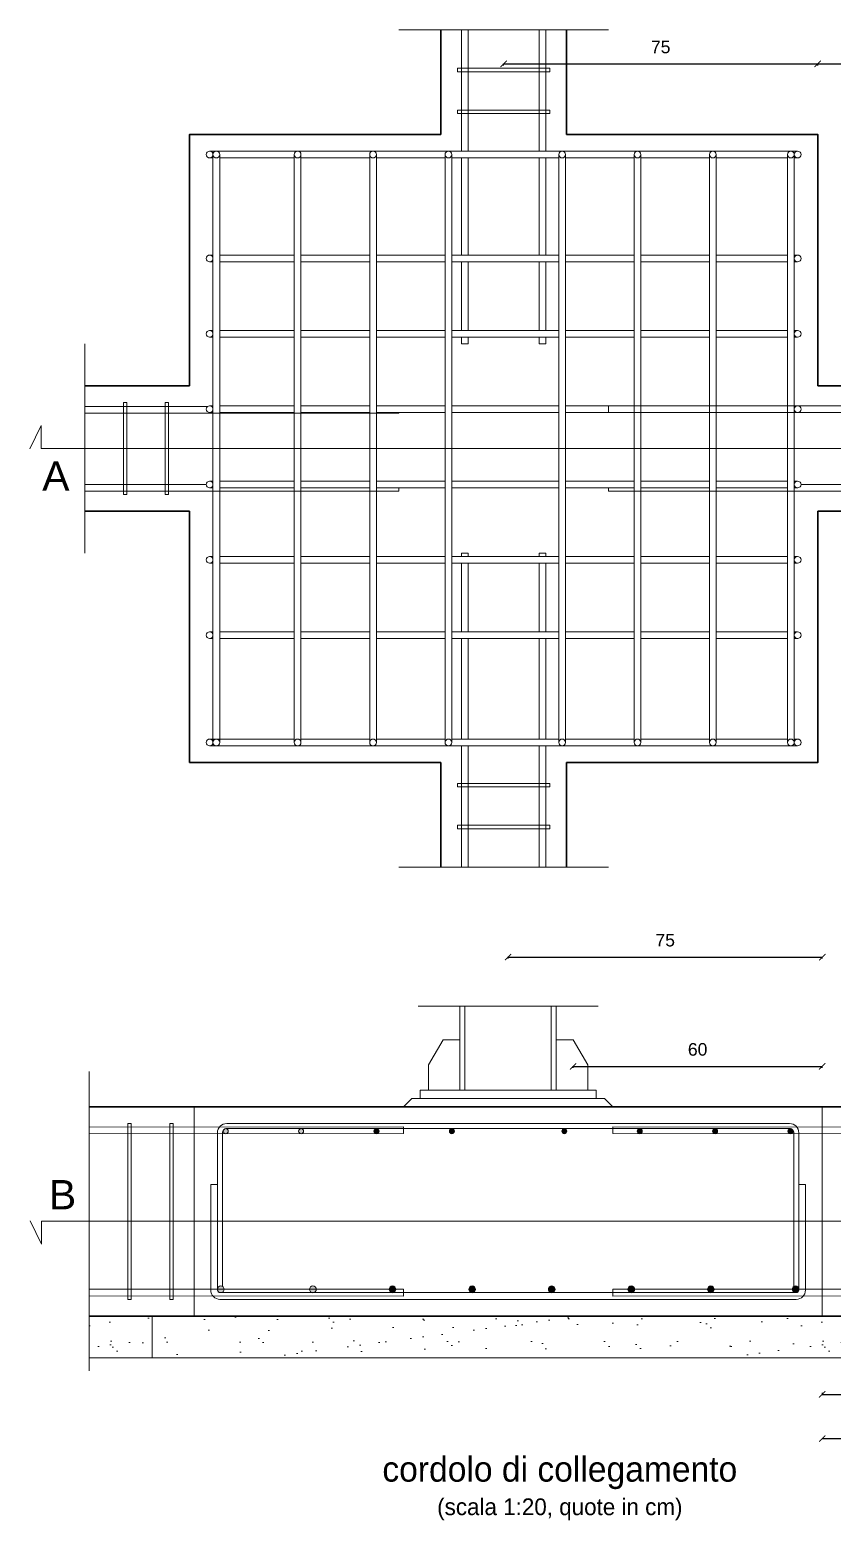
# Model space of a CAD drawing. Header units: millimetres. Extents: x 1415 to 3549, y 2194 to 4677.
# Drawn here: x 1767.37 to 1769.286, y 2335.212 to 2338.771 of the extents above; entities that cross this region are included whole.
import ezdxf

# ---------------------------------------------------------------- set-up
doc = ezdxf.new("R2010")
doc.units = ezdxf.units.MM
doc.linetypes.add('ACAD_ISO02W100', pattern=[15, 12, -3])
doc.layers.get('0').update_dxf_attribs({"plot": 0})
for name, color, linetype, lineweight in [('armature longitudinali', 5, 'Continuous', 9), ('giunti', 7, 'Continuous', 15), ('Layer3', 7, 'Continuous', 15), ('Layer4', 7, 'Continuous', 15), ('quote', 252, 'Continuous', 5), ('Setti', 5, 'Continuous', 30), ('sezione', 18, 'ACAD_ISO02W100', 20), ('staffe', 10, 'Continuous', 9)]:
    doc.layers.add(name, color=color, linetype=linetype, lineweight=lineweight)
doc.styles.get("Standard").update_dxf_attribs({"font": 'arial.ttf'})
doc.dimstyles.new('quote c.a 1 sezione setti', dxfattribs={"dimtxt": 0.03, "dimasz": 0.015, "dimexe": 0.0005, "dimexo": 0.0015, "dimgap": 0.025, "dimtad": 2, "dimtih": 1, "dimtoh": 1, "dimdec": 0, "dimlfac": 100, "dimzin": 0, "dimdsep": 46, "dimtxsty": 'Standard', "dimblk": 'ARCHTICK', "dimcen": 0, "dimclre": 252, "dimadec": 0, "dimazin": 2, "dimtfac": 1, "dimtdec": 0, "dimtofl": 0, "dimtmove": 0, "dimatfit": 3, "dimfxl": 0.0035, "dimfxlon": 1, "dimtolj": 1, "dimtzin": 0, "dimarcsym": 0})

# ---------------------------------------------------------------- blocks, each defined once
blk = doc.blocks.new('*U198')
at = {"layer": 'armature longitudinali'}
blk.add_circle((0, 0), 0.008, dxfattribs=at)
blk = doc.blocks.new('*U199')
at = {"layer": 'Layer4', "color": 0, "linetype": 'ByBlock', "lineweight": -2, "transparency": 16777216}
blk.add_blockref('*U198', (0, 0), dxfattribs=at)
blk = doc.blocks.new('*U196')
at = {"layer": 'armature longitudinali'}
blk.add_circle((0, 0), 0.008, dxfattribs=at)
blk = doc.blocks.new('*U197')
at = {"layer": 'Layer4', "color": 0, "linetype": 'ByBlock', "lineweight": -2, "transparency": 16777216}
blk.add_blockref('*U196', (0, 0), dxfattribs=at)
blk = doc.blocks.new('_ArchTick')
at = {"color": 0, "linetype": 'ByBlock', "const_width": 0.15}
blk.add_lwpolyline([(-0.5, -0.5), (0.5, 0.5)], dxfattribs=at)
blk = doc.blocks.new('*D204')
at = {"layer": 'Defpoints', "color": 0, "transparency": 16777216}
for p in [(1769.2622, 2335.4066), (1772.7622, 2335.4071), (1772.7622, 2335.4066)]:
    blk.add_point(p, dxfattribs=at)
at = {"layer": 'quote', "color": 252, "lineweight": -2, "transparency": 16777216}
for p, q in [((1769.2622, 2335.4066), (1769.2622, 2335.4061)), ((1772.7622, 2335.4066), (1772.7622, 2335.4061))]:
    blk.add_line(p, q, dxfattribs=at)
at = {"layer": 'quote', "color": 0, "linetype": 'Continuous', "lineweight": -2, "transparency": 16777216}
blk.add_line((1769.2622, 2335.4066), (1772.7622, 2335.4066), dxfattribs=at)
at = {"layer": 'quote', "color": 0, "lineweight": -2, "transparency": 16777216, "xscale": 0.015, "yscale": 0.015, "zscale": 0.015, "rotation": 180}
blk.add_blockref('_ArchTick', (1769.2622, 2335.4066), dxfattribs=at)
at = {"layer": 'quote', "color": 0, "lineweight": -2, "transparency": 16777216, "xscale": 0.015, "yscale": 0.015, "zscale": 0.015}
blk.add_blockref('_ArchTick', (1772.7622, 2335.4066), dxfattribs=at)
at = {"layer": 'quote', "color": 0, "transparency": 16777216, "insert": (1771.0122, 2335.3663), "char_height": 0.03, "attachment_point": 5}
blk.add_mtext('\\A1;350', dxfattribs=at)
blk = doc.blocks.new('*U237')
at = {"layer": 'staffe'}
blk.add_lwpolyline([(-0.004, -0.11), (-0.004, 0.11), (0.004, 0.11), (0.004, -0.11), (-0.004, -0.11), (-0.004, -0.11)], dxfattribs=at)
blk = doc.blocks.new('*U238')
at = {"layer": 'Layer4', "color": 0, "linetype": 'ByBlock', "lineweight": -2, "transparency": 16777216}
for p in [(0, 0), (0.1, 0)]:
    blk.add_blockref('*U237', p, dxfattribs=at)
blk = doc.blocks.new('*U239')
at = {"layer": 'staffe'}
blk.add_lwpolyline([(-0.004, -0.11), (-0.004, 0.11), (0.004, 0.11), (0.004, -0.11), (-0.004, -0.11), (-0.004, -0.11)], dxfattribs=at)
blk = doc.blocks.new('*U240')
at = {"layer": 'Layer4', "color": 0, "linetype": 'ByBlock', "lineweight": -2, "transparency": 16777216}
for p in [(0, 0), (0.1, 0)]:
    blk.add_blockref('*U239', p, dxfattribs=at)
blk = doc.blocks.new('*U241')
at = {"layer": 'staffe'}
blk.add_lwpolyline([(-0.004, -0.11), (-0.004, 0.11), (0.004, 0.11), (0.004, -0.11), (-0.004, -0.11), (-0.004, -0.11)], dxfattribs=at)
blk = doc.blocks.new('*U242')
at = {"layer": 'Layer4', "color": 0, "linetype": 'ByBlock', "lineweight": -2, "transparency": 16777216}
for p in [(0, 0), (0.1, 0)]:
    blk.add_blockref('*U241', p, dxfattribs=at)
blk = doc.blocks.new('*D265')
at = {"layer": 'Defpoints', "color": 0, "transparency": 16777216}
for p in [(1770.062, 2335.5991), (1769.2622, 2335.5504), (1770.062, 2335.5121)]:
    blk.add_point(p, dxfattribs=at)
at = {"layer": 'quote', "color": 252, "lineweight": -2, "transparency": 16777216}
for p, q in [((1769.2622, 2335.5156), (1769.2622, 2335.5116)), ((1770.062, 2335.5156), (1770.062, 2335.5116))]:
    blk.add_line(p, q, dxfattribs=at)
at = {"layer": 'quote', "color": 0, "linetype": 'Continuous', "lineweight": -2, "transparency": 16777216}
blk.add_line((1769.2622, 2335.5121), (1770.062, 2335.5121), dxfattribs=at)
at = {"layer": 'quote', "color": 0, "lineweight": -2, "transparency": 16777216, "xscale": 0.015, "yscale": 0.015, "zscale": 0.015, "rotation": 180}
blk.add_blockref('_ArchTick', (1769.2622, 2335.5121), dxfattribs=at)
at = {"layer": 'quote', "color": 0, "lineweight": -2, "transparency": 16777216, "xscale": 0.015, "yscale": 0.015, "zscale": 0.015}
blk.add_blockref('_ArchTick', (1770.062, 2335.5121), dxfattribs=at)
at = {"layer": 'quote', "color": 0, "transparency": 16777216, "insert": (1769.6621, 2335.4662), "char_height": 0.03, "width": 1.64748, "attachment_point": 5}
blk.add_mtext('\\A1;pos 48, 8{\\A0;\\fBahnschrift Light|b0|i0|c0|p34;∅8/10  L=80}', dxfattribs=at)
blk = doc.blocks.new('*D375')
at = {"layer": 'Defpoints', "color": 0, "transparency": 16777216}
for p in [(1769.2622, 2336.5565), (1768.5122, 2336.4391), (1769.2622, 2336.4212)]:
    blk.add_point(p, dxfattribs=at)
at = {"layer": 'quote', "color": 252, "lineweight": -2, "transparency": 16777216}
for p, q in [((1768.5122, 2336.553), (1768.5122, 2336.557)), ((1769.2622, 2336.553), (1769.2622, 2336.557))]:
    blk.add_line(p, q, dxfattribs=at)
at = {"layer": 'quote', "color": 0, "linetype": 'Continuous', "lineweight": -2, "transparency": 16777216}
blk.add_line((1768.5122, 2336.5565), (1769.2622, 2336.5565), dxfattribs=at)
at = {"layer": 'quote', "color": 0, "lineweight": -2, "transparency": 16777216, "xscale": 0.015, "yscale": 0.015, "zscale": 0.015, "rotation": 180}
blk.add_blockref('_ArchTick', (1768.5122, 2336.5565), dxfattribs=at)
at = {"layer": 'quote', "color": 0, "lineweight": -2, "transparency": 16777216, "xscale": 0.015, "yscale": 0.015, "zscale": 0.015}
blk.add_blockref('_ArchTick', (1769.2622, 2336.5565), dxfattribs=at)
at = {"layer": 'quote', "color": 0, "transparency": 16777216, "insert": (1768.8872, 2336.5968), "char_height": 0.03, "attachment_point": 5}
blk.add_mtext('\\A1;75', dxfattribs=at)
blk = doc.blocks.new('*D374')
at = {"layer": 'Defpoints', "color": 0, "transparency": 16777216}
for p in [(1769.2622, 2336.2956), (1768.6672, 2336.1991), (1769.2622, 2336.1991)]:
    blk.add_point(p, dxfattribs=at)
at = {"layer": 'quote', "color": 252, "lineweight": -2, "transparency": 16777216}
for p, q in [((1768.6672, 2336.2921), (1768.6672, 2336.2961)), ((1769.2622, 2336.2921), (1769.2622, 2336.2961))]:
    blk.add_line(p, q, dxfattribs=at)
at = {"layer": 'quote', "color": 0, "linetype": 'Continuous', "lineweight": -2, "transparency": 16777216}
blk.add_line((1768.6672, 2336.2956), (1769.2622, 2336.2956), dxfattribs=at)
at = {"layer": 'quote', "color": 0, "lineweight": -2, "transparency": 16777216, "xscale": 0.015, "yscale": 0.015, "zscale": 0.015, "rotation": 180}
blk.add_blockref('_ArchTick', (1768.6672, 2336.2956), dxfattribs=at)
at = {"layer": 'quote', "color": 0, "lineweight": -2, "transparency": 16777216, "xscale": 0.015, "yscale": 0.015, "zscale": 0.015}
blk.add_blockref('_ArchTick', (1769.2622, 2336.2956), dxfattribs=at)
at = {"layer": 'quote', "color": 0, "transparency": 16777216, "insert": (1768.9647, 2336.3359), "char_height": 0.03, "attachment_point": 5}
blk.add_mtext('\\A1;60', dxfattribs=at)
blk = doc.blocks.new('*D376')
at = {"layer": 'Defpoints', "color": 0, "transparency": 16777216}
for p in [(1769.2515, 2338.6899), (1768.5015, 2338.5213), (1769.2515, 2338.5213)]:
    blk.add_point(p, dxfattribs=at)
at = {"layer": 'quote', "color": 252, "lineweight": -2, "transparency": 16777216}
for p, q in [((1768.5015, 2338.6864), (1768.5015, 2338.6904)), ((1769.2515, 2338.6864), (1769.2515, 2338.6904))]:
    blk.add_line(p, q, dxfattribs=at)
at = {"layer": 'quote', "color": 0, "linetype": 'Continuous', "lineweight": -2, "transparency": 16777216}
blk.add_line((1768.5015, 2338.6899), (1769.2515, 2338.6899), dxfattribs=at)
at = {"layer": 'quote', "color": 0, "lineweight": -2, "transparency": 16777216, "xscale": 0.015, "yscale": 0.015, "zscale": 0.015, "rotation": 180}
blk.add_blockref('_ArchTick', (1768.5015, 2338.6899), dxfattribs=at)
at = {"layer": 'quote', "color": 0, "lineweight": -2, "transparency": 16777216, "xscale": 0.015, "yscale": 0.015, "zscale": 0.015}
blk.add_blockref('_ArchTick', (1769.2515, 2338.6899), dxfattribs=at)
at = {"layer": 'quote', "color": 0, "transparency": 16777216, "insert": (1768.8765, 2338.7301), "char_height": 0.03, "attachment_point": 5}
blk.add_mtext('\\A1;75', dxfattribs=at)
blk = doc.blocks.new('*D378')
at = {"layer": 'Defpoints', "color": 0, "transparency": 16777216}
for p in [(1772.7616, 2338.6899), (1769.2515, 2338.5213), (1772.7616, 2338.5213)]:
    blk.add_point(p, dxfattribs=at)
at = {"layer": 'quote', "color": 252, "lineweight": -2, "transparency": 16777216}
for p, q in [((1769.2515, 2338.6864), (1769.2515, 2338.6904)), ((1772.7616, 2338.6864), (1772.7616, 2338.6904))]:
    blk.add_line(p, q, dxfattribs=at)
at = {"layer": 'quote', "color": 0, "linetype": 'Continuous', "lineweight": -2, "transparency": 16777216}
blk.add_line((1769.2515, 2338.6899), (1772.7616, 2338.6899), dxfattribs=at)
at = {"layer": 'quote', "color": 0, "lineweight": -2, "transparency": 16777216, "xscale": 0.015, "yscale": 0.015, "zscale": 0.015, "rotation": 180}
blk.add_blockref('_ArchTick', (1769.2515, 2338.6899), dxfattribs=at)
at = {"layer": 'quote', "color": 0, "lineweight": -2, "transparency": 16777216, "xscale": 0.015, "yscale": 0.015, "zscale": 0.015}
blk.add_blockref('_ArchTick', (1772.7616, 2338.6899), dxfattribs=at)
at = {"layer": 'quote', "color": 0, "transparency": 16777216, "insert": (1771.0066, 2338.7302), "char_height": 0.03, "attachment_point": 5}
blk.add_mtext('\\A1;350', dxfattribs=at)
blk = doc.blocks.new('*U1022')
at = {"layer": 'staffe'}
blk.add_lwpolyline([(0.004, -0.026), (0.004, 0.21), (-0.004, 0.21), (-0.004, -0.21), (0.004, -0.21), (0.004, -0.026)], dxfattribs=at)
blk = doc.blocks.new('*U1023')
at = {"layer": 'Layer4', "color": 0, "linetype": 'ByBlock', "lineweight": -2, "transparency": 16777216}
for p in [(-0.1, 0), (0, 0)]:
    blk.add_blockref('*U1022', p, dxfattribs=at)
blk = doc.blocks.new('*U1168')
at = {"layer": 'armature longitudinali'}
blk.add_circle((0, 0), 0.008, dxfattribs=at)
blk = doc.blocks.new('*U1169')
at = {"layer": 'Layer4', "color": 0, "linetype": 'ByBlock', "lineweight": -2, "transparency": 16777216}
blk.add_blockref('*U1168', (0, 0), dxfattribs=at)
blk = doc.blocks.new('*U1166')
at = {"layer": 'armature longitudinali'}
blk.add_circle((0, 0), 0.008, dxfattribs=at)
blk = doc.blocks.new('*U1167')
at = {"layer": 'Layer4', "color": 0, "linetype": 'ByBlock', "lineweight": -2, "transparency": 16777216}
blk.add_blockref('*U1166', (0, 0), dxfattribs=at)
blk = doc.blocks.new('*U1172')
at = {"layer": 'armature longitudinali'}
blk.add_circle((0, 0), 0.008, dxfattribs=at)
blk = doc.blocks.new('*U1173')
at = {"layer": 'Layer4', "color": 0, "linetype": 'ByBlock', "lineweight": -2, "transparency": 16777216}
blk.add_blockref('*U1172', (0, 0), dxfattribs=at)
blk = doc.blocks.new('*U1170')
at = {"layer": 'armature longitudinali'}
blk.add_circle((0, 0), 0.008, dxfattribs=at)
blk = doc.blocks.new('*U1171')
at = {"layer": 'Layer4', "color": 0, "linetype": 'ByBlock', "lineweight": -2, "transparency": 16777216}
blk.add_blockref('*U1170', (0, 0), dxfattribs=at)
blk = doc.blocks.new('*U1156')
at = {"layer": 'armature longitudinali'}
blk.add_circle((0, 0), 0.008, dxfattribs=at)
blk = doc.blocks.new('*U1157')
at = {"layer": 'Layer4', "color": 0, "linetype": 'ByBlock', "lineweight": -2, "transparency": 16777216}
for p in [(0, 0), (0.18, 0), (0.36, 0), (0.54, 0), (0.72, 0), (0.9, 0)]:
    blk.add_blockref('*U1156', p, dxfattribs=at)
blk = doc.blocks.new('*U1158')
at = {"layer": 'armature longitudinali'}
blk.add_circle((0, 0), 0.008, dxfattribs=at)
blk = doc.blocks.new('*U1159')
at = {"layer": 'Layer4', "color": 0, "linetype": 'ByBlock', "lineweight": -2, "transparency": 16777216}
blk.add_blockref('*U1158', (0, 0), dxfattribs=at)
blk = doc.blocks.new('*U1160')
at = {"layer": 'armature longitudinali'}
blk.add_circle((0, 0), 0.008, dxfattribs=at)
blk = doc.blocks.new('*U1161')
at = {"layer": 'Layer4', "color": 0, "linetype": 'ByBlock', "lineweight": -2, "transparency": 16777216}
blk.add_blockref('*U1160', (0, 0), dxfattribs=at)
blk = doc.blocks.new('*U1162')
at = {"layer": 'armature longitudinali'}
blk.add_circle((0, 0), 0.008, dxfattribs=at)
blk = doc.blocks.new('*U1163')
at = {"layer": 'Layer4', "color": 0, "linetype": 'ByBlock', "lineweight": -2, "transparency": 16777216}
for p in [(0, 0), (0.18, 0), (0.36, 0), (0.54, 0), (0.72, 0), (0.9, 0)]:
    blk.add_blockref('*U1162', p, dxfattribs=at)
blk = doc.blocks.new('*U1164')
at = {"layer": 'armature longitudinali'}
blk.add_circle((0, 0), 0.008, dxfattribs=at)
blk = doc.blocks.new('*U1165')
at = {"layer": 'Layer4', "color": 0, "linetype": 'ByBlock', "lineweight": -2, "transparency": 16777216}
blk.add_blockref('*U1164', (0, 0), dxfattribs=at)
blk = doc.blocks.new('*U1154')
at = {"layer": 'armature longitudinali'}
blk.add_circle((0, 0), 0.008, dxfattribs=at)
blk = doc.blocks.new('*U1155')
at = {"layer": 'Layer4', "color": 0, "linetype": 'ByBlock', "lineweight": -2, "transparency": 16777216}
blk.add_blockref('*U1154', (0, 0), dxfattribs=at)
blk = doc.blocks.new('*U1200')
at = {"layer": 'armature longitudinali'}
blk.add_circle((0, 0), 0.008, dxfattribs=at)
blk = doc.blocks.new('*U1201')
at = {"layer": 'Layer4', "color": 0, "linetype": 'ByBlock', "lineweight": -2, "transparency": 16777216}
blk.add_blockref('*U1200', (0, 0), dxfattribs=at)
blk = doc.blocks.new('*U1190')
at = {"layer": 'armature longitudinali'}
blk.add_circle((0, 0), 0.008, dxfattribs=at)
blk = doc.blocks.new('*U1191')
at = {"layer": 'Layer4', "color": 0, "linetype": 'ByBlock', "lineweight": -2, "transparency": 16777216}
blk.add_blockref('*U1190', (0, 0), dxfattribs=at)
blk = doc.blocks.new('*U1192')
at = {"layer": 'armature longitudinali'}
blk.add_circle((0, 0), 0.008, dxfattribs=at)
blk = doc.blocks.new('*U1193')
at = {"layer": 'Layer4', "color": 0, "linetype": 'ByBlock', "lineweight": -2, "transparency": 16777216}
blk.add_blockref('*U1192', (0, 0), dxfattribs=at)
blk = doc.blocks.new('*U1194')
at = {"layer": 'armature longitudinali'}
blk.add_circle((0, 0), 0.008, dxfattribs=at)
blk = doc.blocks.new('*U1195')
at = {"layer": 'Layer4', "color": 0, "linetype": 'ByBlock', "lineweight": -2, "transparency": 16777216}
blk.add_blockref('*U1194', (0, 0), dxfattribs=at)
blk = doc.blocks.new('*U1196')
at = {"layer": 'armature longitudinali'}
blk.add_circle((0, 0), 0.008, dxfattribs=at)
blk = doc.blocks.new('*U1197')
at = {"layer": 'Layer4', "color": 0, "linetype": 'ByBlock', "lineweight": -2, "transparency": 16777216}
blk.add_blockref('*U1196', (0, 0), dxfattribs=at)
blk = doc.blocks.new('*U1198')
at = {"layer": 'armature longitudinali'}
blk.add_circle((0, 0), 0.008, dxfattribs=at)
blk = doc.blocks.new('*U1199')
at = {"layer": 'Layer4', "color": 0, "linetype": 'ByBlock', "lineweight": -2, "transparency": 16777216}
blk.add_blockref('*U1198', (0, 0), dxfattribs=at)
blk = doc.blocks.new('*U1176')
at = {"layer": 'armature longitudinali'}
blk.add_circle((0, 0), 0.008, dxfattribs=at)
blk = doc.blocks.new('*U1177')
at = {"layer": 'Layer4', "color": 0, "linetype": 'ByBlock', "lineweight": -2, "transparency": 16777216}
blk.add_blockref('*U1176', (0, 0), dxfattribs=at)
blk = doc.blocks.new('*U1174')
at = {"layer": 'armature longitudinali'}
blk.add_circle((0, 0), 0.008, dxfattribs=at)
blk = doc.blocks.new('*U1175')
at = {"layer": 'Layer4', "color": 0, "linetype": 'ByBlock', "lineweight": -2, "transparency": 16777216}
blk.add_blockref('*U1174', (0, 0), dxfattribs=at)
blk = doc.blocks.new('*U1188')
at = {"layer": 'armature longitudinali'}
blk.add_circle((0, 0), 0.008, dxfattribs=at)
blk = doc.blocks.new('*U1189')
at = {"layer": 'Layer4', "color": 0, "linetype": 'ByBlock', "lineweight": -2, "transparency": 16777216}
blk.add_blockref('*U1188', (0, 0), dxfattribs=at)
blk = doc.blocks.new('*U1178')
at = {"layer": 'armature longitudinali'}
blk.add_circle((0, 0), 0.008, dxfattribs=at)
blk = doc.blocks.new('*U1179')
at = {"layer": 'Layer4', "color": 0, "linetype": 'ByBlock', "lineweight": -2, "transparency": 16777216}
blk.add_blockref('*U1178', (0, 0), dxfattribs=at)
blk = doc.blocks.new('*U1180')
at = {"layer": 'armature longitudinali'}
blk.add_circle((0, 0), 0.008, dxfattribs=at)
blk = doc.blocks.new('*U1181')
at = {"layer": 'Layer4', "color": 0, "linetype": 'ByBlock', "lineweight": -2, "transparency": 16777216}
blk.add_blockref('*U1180', (0, 0), dxfattribs=at)
blk = doc.blocks.new('*U1182')
at = {"layer": 'armature longitudinali'}
blk.add_circle((0, 0), 0.008, dxfattribs=at)
blk = doc.blocks.new('*U1183')
at = {"layer": 'Layer4', "color": 0, "linetype": 'ByBlock', "lineweight": -2, "transparency": 16777216}
blk.add_blockref('*U1182', (0, 0), dxfattribs=at)
blk = doc.blocks.new('*U1184')
at = {"layer": 'armature longitudinali'}
blk.add_circle((0, 0), 0.008, dxfattribs=at)
blk = doc.blocks.new('*U1185')
at = {"layer": 'Layer4', "color": 0, "linetype": 'ByBlock', "lineweight": -2, "transparency": 16777216}
blk.add_blockref('*U1184', (0, 0), dxfattribs=at)
blk = doc.blocks.new('*U1186')
at = {"layer": 'armature longitudinali'}
blk.add_circle((0, 0), 0.008, dxfattribs=at)
blk = doc.blocks.new('*U1187')
at = {"layer": 'Layer4', "color": 0, "linetype": 'ByBlock', "lineweight": -2, "transparency": 16777216}
blk.add_blockref('*U1186', (0, 0), dxfattribs=at)
blk = doc.blocks.new('*U1250')
at = {"layer": 'armature longitudinali'}
blk.add_circle((0, 0), 0.008, dxfattribs=at)
blk = doc.blocks.new('*U1251')
at = {"layer": 'Layer4', "color": 0, "linetype": 'ByBlock', "lineweight": -2, "transparency": 16777216}
blk.add_blockref('*U1250', (0, 0), dxfattribs=at)
blk = doc.blocks.new('*U1252')
at = {"layer": 'armature longitudinali'}
blk.add_circle((0, 0), 0.008, dxfattribs=at)
blk = doc.blocks.new('*U1253')
at = {"layer": 'Layer4', "color": 0, "linetype": 'ByBlock', "lineweight": -2, "transparency": 16777216}
for p in [(0, 0), (0.19, 0), (0.38, 0), (0.57, 0), (0.76, 0), (0.95, 0)]:
    blk.add_blockref('*U1252', p, dxfattribs=at)
blk = doc.blocks.new('*U1254')
at = {"layer": 'armature longitudinali'}
blk.add_circle((0, 0), 0.008, dxfattribs=at)
blk = doc.blocks.new('*U1255')
at = {"layer": 'Layer4', "color": 0, "linetype": 'ByBlock', "lineweight": -2, "transparency": 16777216}
blk.add_blockref('*U1254', (0, 0), dxfattribs=at)
blk = doc.blocks.new('*U1256')
at = {"layer": 'armature longitudinali'}
blk.add_circle((0, 0), 0.006, dxfattribs=at)
blk = doc.blocks.new('*U1257')
at = {"layer": 'Layer4', "color": 0, "linetype": 'ByBlock', "lineweight": -2, "transparency": 16777216}
for p in [(0, 0), (0.18, 0), (0.36, 0), (0.54, 0)]:
    blk.add_blockref('*U1256', p, dxfattribs=at)
blk = doc.blocks.new('*U1258')
at = {"layer": 'armature longitudinali'}
blk.add_circle((0, 0), 0.006, dxfattribs=at)
blk = doc.blocks.new('*U1259')
at = {"layer": 'Layer4', "color": 0, "linetype": 'ByBlock', "lineweight": -2, "transparency": 16777216}
for p in [(0, 0), (0.18, 0), (0.36, 0), (0.54, 0)]:
    blk.add_blockref('*U1258', p, dxfattribs=at)

msp = doc.modelspace()

# ---------------------------------------------------------------- hatches: boundary and pattern name
at = {"layer": 'Layer4', "transparency": 33554687}
h = msp.add_hatch(color=0, dxfattribs=at)
h.dxf.hatch_style = 1
h.paths.add_polyline_path([(1767.8439, 2336.1408, 0.414214), (1767.8379, 2336.1468, 0.158938), (1767.8326, 2336.1436, 0.121776), (1767.8319, 2336.1408, 1)])
h.paths.add_polyline_path([(1768.0239, 2336.1408, 1), (1768.0119, 2336.1408, 1)])
h = msp.add_hatch(color=0, dxfattribs=at)
h.dxf.hatch_style = 1
h.paths.add_polyline_path([(1768.1919, 2336.1408, 1), (1768.2039, 2336.1408, 1)])
h = msp.add_hatch(color=0, dxfattribs=at)
h.dxf.hatch_style = 1
h.paths.add_polyline_path([(1768.3719, 2336.1408, 1), (1768.3839, 2336.1408, 1)])
h = msp.add_hatch(color=0, dxfattribs=at)
h.dxf.hatch_style = 1
h.paths.add_polyline_path([(1768.6404, 2336.1408, 1), (1768.6524, 2336.1408, 1)])
h = msp.add_hatch(color=0, dxfattribs=at)
h.dxf.hatch_style = 1
h.paths.add_polyline_path([(1768.8204, 2336.1408, 1), (1768.8324, 2336.1408, 1)])
h = msp.add_hatch(color=0, dxfattribs=at)
h.dxf.hatch_style = 1
h.paths.add_polyline_path([(1769.0004, 2336.1408, 1), (1769.0124, 2336.1408, 1)])
h = msp.add_hatch(color=0, dxfattribs=at)
h.dxf.hatch_style = 1
h.paths.add_polyline_path([(1769.1804, 2336.1408, 1), (1769.1924, 2336.1408, 1)])
h = msp.add_hatch(color=0, dxfattribs=at)
h.dxf.hatch_style = 1
h.paths.add_polyline_path([(1767.8341, 2335.7631, 0.984312), (1767.8182, 2335.7633), (1767.8182, 2335.7628, 0.984312)])
h.paths.add_polyline_path([(1768.0382, 2335.763, 0.377632), (1768.0451, 2335.7551), (1768.0472, 2335.7551, 0.377632), (1768.0542, 2335.763, 1)])
h = msp.add_hatch(color=0, dxfattribs=at)
h.dxf.hatch_style = 1
h.paths.add_polyline_path([(1768.2282, 2335.763, 0.377632), (1768.2351, 2335.7551), (1768.2372, 2335.7551, 0.377632), (1768.2442, 2335.763, 1)])
h = msp.add_hatch(color=0, dxfattribs=at)
h.dxf.hatch_style = 1
h.paths.add_polyline_path([(1768.4182, 2335.763, 0.377632), (1768.4251, 2335.7551), (1768.4272, 2335.7551, 0.377632), (1768.4342, 2335.763, 1)])
h = msp.add_hatch(color=0, dxfattribs=at)
h.dxf.hatch_style = 1
h.paths.add_polyline_path([(1768.6082, 2335.763, 0.377632), (1768.6151, 2335.7551), (1768.6172, 2335.7551, 0.377632), (1768.6242, 2335.763, 1)])
h = msp.add_hatch(color=0, dxfattribs=at)
h.dxf.hatch_style = 1
h.paths.add_polyline_path([(1768.7982, 2335.763, 0.377632), (1768.8051, 2335.7551), (1768.8072, 2335.7551, 0.377632), (1768.8142, 2335.763, 1)])
h = msp.add_hatch(color=0, dxfattribs=at)
h.dxf.hatch_style = 1
h.paths.add_polyline_path([(1768.9882, 2335.763, 0.377632), (1768.9951, 2335.7551), (1768.9972, 2335.7551, 0.377632), (1769.0042, 2335.763, 1)])
h = msp.add_hatch(color=0, dxfattribs=at)
h.dxf.hatch_style = 1
h.paths.add_polyline_path([(1769.1902, 2335.7631, 0.377632), (1769.1971, 2335.7551), (1769.1992, 2335.7551, 0.377632), (1769.2062, 2335.7631, 1)])
at = {"layer": 'Layer4', "true_color": 0xc7c8ca}
h = msp.add_hatch(dxfattribs=at)
h.set_pattern_fill('AR-SAND', color=9, scale=0.0022)
h.set_pattern_definition([(37.5, (-1.70003, 0.1875), (-0.0035200689, 0.1076709122), [0, -0.0849376, 0, -0.094996, 0, -0.090805]), (7.5, (-1.70003, 0.1875), (0.098895122, 0.157701522), [0, -0.0458216, 0, -0.0765556, 0, -0.029337]), (327.5, (-1.76876, 0.1875), (0.1740183215, 0.0003161806), [0, -0.02794, 0, -0.100584, 0, -0.131318]), (317.5, (-1.76876, 0.1875), (0.1679824195, 0.049044451), [0, -0.01397, 0, -0.0659384, 0, -0.075438])])
h.paths.add_polyline_path([(1767.5121, 2335.6991), (1767.512, 2335.5991), (1767.6622, 2335.5991), (1767.6622, 2335.6991)])
h = msp.add_hatch(dxfattribs=at)
h.set_pattern_fill('AR-SAND', color=9, scale=0.0022)
h.set_pattern_definition([(37.5, (0, 0.1875), (-0.0035200689, 0.1076709122), [0, -0.0849376, 0, -0.094996, 0, -0.090805]), (7.5, (0, 0.1875), (0.098895122, 0.157701522), [0, -0.0458216, 0, -0.0765556, 0, -0.029337]), (327.5, (-0.06873, 0.1875), (0.1740183215, 0.0003161806), [0, -0.02794, 0, -0.100584, 0, -0.131318]), (317.5, (-0.06873, 0.1875), (0.1679824195, 0.049044451), [0, -0.01397, 0, -0.0659384, 0, -0.075438])])
h.paths.add_polyline_path([(1769.3622, 2335.6991), (1769.3622, 2335.6991), (1768.1976, 2335.6991), (1767.6622, 2335.6991), (1767.6622, 2335.5991), (1769.3622, 2335.5991)])

# ---------------------------------------------------------------- linework, layer by layer
at = {"layer": 'armature longitudinali'}
for points in [[(1768.4005, 2338.7713), (1768.4005, 2338.4813)], [(1768.4165, 2338.4813), (1768.4165, 2338.7713)], [(1768.5865, 2338.7713), (1768.5865, 2338.4813)], [(1768.6025, 2338.4813), (1768.6025, 2338.7713)], [(1769.2035, 2338.4813), (1767.7995, 2338.4813)], [(1767.8075, 2338.4653), (1767.7997, 2338.4653)], [(1767.8075, 2337.0691), (1767.8075, 2338.4731)], [(1767.8235, 2337.0693), (1767.8235, 2338.4733)], [(1768.0016, 2338.4653), (1767.8235, 2338.4653)], [(1768.0016, 2337.0691), (1768.0016, 2338.4731)], [(1768.0176, 2337.0693), (1768.0176, 2338.4733)], [(1768.1816, 2338.4653), (1768.0176, 2338.4653)], [(1768.1816, 2337.0691), (1768.1816, 2338.4731)], [(1768.1976, 2337.0693), (1768.1976, 2338.4733)], [(1768.3616, 2338.4653), (1768.1976, 2338.4653)], [(1768.3616, 2337.0691), (1768.3616, 2338.4731)], [(1768.3776, 2337.0693), (1768.3776, 2338.4733)], [(1768.6331, 2338.4653), (1768.3776, 2338.4653)], [(1768.4005, 2338.4653), (1768.4005, 2338.2333)], [(1768.4165, 2338.2333), (1768.4165, 2338.4653)], [(1768.5865, 2338.4653), (1768.5865, 2338.2333)], [(1768.6025, 2338.2333), (1768.6025, 2338.4653)], [(1768.6331, 2337.0691), (1768.6331, 2338.4731)], [(1768.6491, 2337.0693), (1768.6491, 2338.4733)], [(1768.8131, 2338.4653), (1768.6491, 2338.4653)], [(1768.8131, 2337.0691), (1768.8131, 2338.4731)], [(1768.8291, 2337.0693), (1768.8291, 2338.4733)], [(1768.9931, 2338.4653), (1768.8291, 2338.4653)], [(1768.9931, 2337.0691), (1768.9931, 2338.4731)], [(1769.0091, 2337.0693), (1769.0091, 2338.4733)], [(1769.1795, 2338.4653), (1769.0091, 2338.4653)], [(1769.1795, 2337.0693), (1769.1795, 2338.4731)], [(1769.1955, 2337.0693), (1769.1955, 2338.4733)], [(1769.2037, 2338.4653), (1769.1955, 2338.4653)], [(1767.8075, 2338.2173), (1767.7992, 2338.2173)], [(1767.8075, 2338.2333), (1767.7995, 2338.2333)], [(1768.0016, 2338.2333), (1767.8235, 2338.2333)], [(1768.0016, 2338.2173), (1767.8235, 2338.2173)], [(1768.1816, 2338.2333), (1768.0176, 2338.2333)], [(1768.1816, 2338.2173), (1768.0176, 2338.2173)], [(1768.3616, 2338.2333), (1768.1976, 2338.2333)], [(1768.3616, 2338.2173), (1768.1976, 2338.2173)], [(1768.6331, 2338.2333), (1768.3776, 2338.2333)], [(1768.6331, 2338.2173), (1768.3776, 2338.2173)], [(1768.4005, 2338.2173), (1768.4005, 2338.0533)], [(1768.4165, 2338.0533), (1768.4165, 2338.2173)], [(1768.5865, 2338.2173), (1768.5865, 2338.0533)], [(1768.6025, 2338.0533), (1768.6025, 2338.2173)], [(1768.8131, 2338.2333), (1768.6491, 2338.2333)], [(1768.8131, 2338.2173), (1768.6491, 2338.2173)], [(1768.9931, 2338.2333), (1768.8291, 2338.2333)], [(1768.9931, 2338.2173), (1768.8291, 2338.2173)], [(1769.1795, 2338.2333), (1769.0091, 2338.2333)], [(1769.1795, 2338.2173), (1769.0091, 2338.2173)], [(1769.2035, 2338.2333), (1769.1955, 2338.2333)], [(1769.2035, 2338.2173), (1769.1955, 2338.2173)], [(1767.8075, 2338.0533), (1767.7995, 2338.0533)], [(1767.8075, 2338.0373), (1767.7995, 2338.0373)], [(1768.0016, 2338.0533), (1767.8235, 2338.0533)], [(1768.0016, 2338.0373), (1767.8235, 2338.0373)], [(1768.1816, 2338.0533), (1768.0176, 2338.0533)], [(1768.1816, 2338.0373), (1768.0176, 2338.0373)], [(1768.3616, 2338.0533), (1768.1976, 2338.0533)], [(1768.3616, 2338.0373), (1768.1976, 2338.0373)], [(1768.6331, 2338.0533), (1768.3776, 2338.0533)], [(1768.6331, 2338.0373), (1768.3776, 2338.0373)], [(1768.4005, 2338.0373), (1768.4005, 2338.0213), (1768.4165, 2338.0213), (1768.4165, 2338.0373)], [(1768.5865, 2338.0373), (1768.5865, 2338.0213), (1768.6025, 2338.0213), (1768.6025, 2338.0373)], [(1768.8131, 2338.0533), (1768.6491, 2338.0533)], [(1768.8131, 2338.0373), (1768.6491, 2338.0373)], [(1768.9931, 2338.0533), (1768.8291, 2338.0533)], [(1768.9931, 2338.0373), (1768.8291, 2338.0373)], [(1769.1795, 2338.0533), (1769.0091, 2338.0533)], [(1769.1795, 2338.0373), (1769.0091, 2338.0373)], [(1769.2035, 2338.0533), (1769.1955, 2338.0533)], [(1769.2035, 2338.0373), (1769.1955, 2338.0373)], [(1767.7942, 2337.8713), (1767.5015, 2337.8713)], [(1767.5015, 2337.8553), (1768.2515, 2337.8553), (1768.2515, 2337.8573)], [(1767.8075, 2337.8573), (1767.7992, 2337.8573)], [(1767.8075, 2337.8733), (1767.7995, 2337.8733)], [(1768.0016, 2337.8733), (1767.8235, 2337.8733)], [(1768.0016, 2337.8573), (1767.8235, 2337.8573)], [(1768.1816, 2337.8733), (1768.0176, 2337.8733)], [(1768.1816, 2337.8573), (1768.0176, 2337.8573)], [(1768.3616, 2337.8733), (1768.1976, 2337.8733)], [(1768.3616, 2337.8573), (1768.1976, 2337.8573)], [(1768.6331, 2337.8733), (1768.3776, 2337.8733)], [(1768.6331, 2337.8573), (1768.3776, 2337.8573)], [(1768.8131, 2337.8733), (1768.6491, 2337.8733)], [(1768.8131, 2337.8573), (1768.6491, 2337.8573)], [(1768.9931, 2337.8733), (1768.8291, 2337.8733)], [(1768.9931, 2337.8573), (1768.8291, 2337.8573)], [(1769.1795, 2337.8733), (1769.0091, 2337.8733)], [(1769.1795, 2337.8573), (1769.0091, 2337.8573)], [(1769.2035, 2337.8733), (1769.1955, 2337.8733)], [(1769.2037, 2337.8573), (1769.1955, 2337.8573)], [(1767.7915, 2337.6853), (1767.5015, 2337.6853)], [(1767.5015, 2337.6693), (1768.2515, 2337.6693), (1768.2515, 2337.6773)], [(1767.8075, 2337.6933), (1767.7995, 2337.6933)], [(1767.8075, 2337.6773), (1767.7995, 2337.6773)], [(1768.0016, 2337.6933), (1767.8235, 2337.6933)], [(1768.0016, 2337.6773), (1767.8235, 2337.6773)], [(1768.1816, 2337.6933), (1768.0176, 2337.6933)], [(1768.1816, 2337.6773), (1768.0176, 2337.6773)], [(1768.3616, 2337.6933), (1768.1976, 2337.6933)], [(1768.3616, 2337.6773), (1768.1976, 2337.6773)], [(1768.6331, 2337.6933), (1768.3776, 2337.6933)], [(1768.6331, 2337.6773), (1768.3776, 2337.6773)], [(1768.8131, 2337.6933), (1768.6491, 2337.6933)], [(1768.8131, 2337.6773), (1768.6491, 2337.6773)], [(1768.7515, 2337.6773), (1768.7515, 2337.6693), (1773.2616, 2337.6693), (1773.2616, 2337.6773)], [(1768.9931, 2337.6933), (1768.8291, 2337.6933)], [(1768.9931, 2337.6773), (1768.8291, 2337.6773)], [(1769.1795, 2337.6933), (1769.0091, 2337.6933)], [(1769.1795, 2337.6773), (1769.0091, 2337.6773)], [(1769.2035, 2337.6933), (1769.1955, 2337.6933)], [(1769.2037, 2337.6773), (1769.1955, 2337.6773)], [(1772.8016, 2337.6853), (1769.2115, 2337.6853)], [(1767.8075, 2337.5133), (1767.7995, 2337.5133)], [(1767.8075, 2337.4973), (1767.7995, 2337.4973)], [(1768.0016, 2337.5133), (1767.8235, 2337.5133)], [(1768.0016, 2337.4973), (1767.8235, 2337.4973)], [(1768.1816, 2337.5133), (1768.0176, 2337.5133)], [(1768.1816, 2337.4973), (1768.0176, 2337.4973)], [(1768.3616, 2337.5133), (1768.1976, 2337.5133)], [(1768.3616, 2337.4973), (1768.1976, 2337.4973)], [(1768.6331, 2337.5133), (1768.3776, 2337.5133)], [(1768.6331, 2337.4973), (1768.3776, 2337.4973)], [(1768.4005, 2337.5133), (1768.4005, 2337.5213), (1768.4165, 2337.5213), (1768.4165, 2337.5133)], [(1768.4005, 2337.3333), (1768.4005, 2337.4973)], [(1768.4165, 2337.4973), (1768.4165, 2337.3333)], [(1768.5865, 2337.5133), (1768.5865, 2337.5213), (1768.6025, 2337.5213), (1768.6025, 2337.5133)], [(1768.5865, 2337.3333), (1768.5865, 2337.4973)], [(1768.6025, 2337.4973), (1768.6025, 2337.3333)], [(1768.8131, 2337.5133), (1768.6491, 2337.5133)], [(1768.8131, 2337.4973), (1768.6491, 2337.4973)], [(1768.9931, 2337.5133), (1768.8291, 2337.5133)], [(1768.9931, 2337.4973), (1768.8291, 2337.4973)], [(1769.1795, 2337.5133), (1769.0091, 2337.5133)], [(1769.1795, 2337.4973), (1769.0091, 2337.4973)], [(1769.2035, 2337.5133), (1769.1955, 2337.5133)], [(1769.2035, 2337.4973), (1769.1955, 2337.4973)], [(1767.8075, 2337.3333), (1767.7995, 2337.3333)], [(1767.8075, 2337.3173), (1767.7995, 2337.3173)], [(1768.0016, 2337.3333), (1767.8235, 2337.3333)], [(1768.0016, 2337.3173), (1767.8235, 2337.3173)], [(1768.1816, 2337.3333), (1768.0176, 2337.3333)], [(1768.1816, 2337.3173), (1768.0176, 2337.3173)], [(1768.3616, 2337.3333), (1768.1976, 2337.3333)], [(1768.3616, 2337.3173), (1768.1976, 2337.3173)], [(1768.6331, 2337.3333), (1768.3776, 2337.3333)], [(1768.6331, 2337.3173), (1768.3776, 2337.3173)], [(1768.4005, 2337.0773), (1768.4005, 2337.3173)], [(1768.4165, 2337.3173), (1768.4165, 2337.0773)], [(1768.5865, 2337.0773), (1768.5865, 2337.3173)], [(1768.6025, 2337.3173), (1768.6025, 2337.0773)], [(1768.8131, 2337.3333), (1768.6491, 2337.3333)], [(1768.8131, 2337.3173), (1768.6491, 2337.3173)], [(1768.9931, 2337.3333), (1768.8291, 2337.3333)], [(1768.9931, 2337.3173), (1768.8291, 2337.3173)], [(1769.1795, 2337.3333), (1769.0091, 2337.3333)], [(1769.1795, 2337.3173), (1769.0091, 2337.3173)], [(1769.2035, 2337.3333), (1769.1955, 2337.3333)], [(1769.2037, 2337.3173), (1769.1955, 2337.3173)], [(1768.0016, 2337.0773), (1767.7992, 2337.0773)], [(1768.1816, 2337.0773), (1768.0176, 2337.0773)], [(1768.3616, 2337.0773), (1768.1976, 2337.0773)], [(1768.6331, 2337.0773), (1768.3776, 2337.0773)], [(1768.8131, 2337.0773), (1768.6491, 2337.0773)], [(1768.9931, 2337.0773), (1768.8291, 2337.0773)], [(1769.1795, 2337.0773), (1769.0091, 2337.0773)], [(1769.2035, 2337.0773), (1769.1955, 2337.0773)], [(1769.2035, 2337.0613), (1767.7995, 2337.0613)], [(1768.4005, 2336.7713), (1768.4005, 2337.0613)], [(1768.4165, 2337.0613), (1768.4165, 2336.7713)], [(1768.5865, 2336.7713), (1768.5865, 2337.0613)], [(1768.6025, 2337.0613), (1768.6025, 2336.7713)], [(1767.5121, 2336.1347), (1768.2621, 2336.1351), (1768.2621, 2336.1511), (1767.5121, 2336.1507)], [(1771.0122, 2336.1339), (1768.7622, 2336.1351), (1768.7622, 2336.1511), (1771.0122, 2336.1499)], [(1767.5121, 2335.7631), (1768.2621, 2335.7631), (1768.2621, 2335.7471), (1767.5121, 2335.7474)], [(1771.0122, 2335.7631), (1768.7622, 2335.7631), (1768.7622, 2335.7471), (1771.0122, 2335.7482)]]:
    msp.add_lwpolyline(points, dxfattribs=at)
msp.add_lwpolyline([(1773.2616, 2337.8733), (1773.2616, 2337.8573), (1768.7515, 2337.8573), (1768.7515, 2337.8733)], close=True, dxfattribs=at)
for points in [[(1769.2062, 2335.7611), (1769.2062, 2336.1371, 0.414214), (1769.1842, 2336.1591), (1768.5122, 2336.1591), (1767.8402, 2336.1591, 0.414214), (1767.8182, 2336.1371), (1767.8182, 2335.7611)], [(1769.1942, 2335.77), (1769.1942, 2336.1371, 0.414214), (1769.1842, 2336.1471), (1768.5122, 2336.1471), (1767.8402, 2336.1471, 0.414214), (1767.8302, 2336.1371), (1767.8302, 2335.77)]]:
    msp.add_lwpolyline(points, format="xyb", dxfattribs=at)
msp.add_lwpolyline([(1768.5122, 2335.7551), (1769.2002, 2335.7551, 0.414214), (1769.2062, 2335.7611), (1769.2062, 2336.0131), (1769.2222, 2336.0131), (1769.2222, 2335.7611, -0.414214), (1769.2002, 2335.7391), (1768.5122, 2335.7391), (1767.8242, 2335.7391, -0.414214), (1767.8022, 2335.7611), (1767.8022, 2336.0131), (1767.8182, 2336.0131), (1767.8182, 2335.7611, 0.414214), (1767.8242, 2335.7551)], format="xyb", close=True, dxfattribs=at)
at = {"layer": 'giunti'}
for points in [[(1768.3222, 2336.2391), (1768.7022, 2336.2391), (1768.7022, 2336.2991), (1768.6672, 2336.3591), (1768.6272, 2336.3591)], [(1768.3972, 2336.3591), (1768.3572, 2336.3591), (1768.3222, 2336.2991), (1768.3222, 2336.2391)], [(1768.3022, 2336.2391), (1768.3022, 2336.2191), (1768.7222, 2336.2191), (1768.7222, 2336.2391), (1768.3022, 2336.2391)]]:
    msp.add_lwpolyline(points, dxfattribs=at)
at = {"layer": 'Layer4'}
for points in [[(1768.3972, 2336.4391), (1768.3972, 2336.2391)], [(1768.4092, 2336.4391), (1768.4092, 2336.2391)], [(1768.6152, 2336.4391), (1768.6152, 2336.2391)], [(1768.6272, 2336.4391), (1768.6272, 2336.2391)], [(1768.2622, 2336.1991), (1768.2822, 2336.2191), (1768.3022, 2336.2191)], [(1768.7622, 2336.1991), (1768.7422, 2336.2191), (1768.7222, 2336.2191)], [(1767.7622, 2336.1991), (1767.7622, 2335.6991)], [(1769.2622, 2336.1991), (1771.7622, 2336.1991)], [(1769.2622, 2336.1991), (1769.2622, 2335.6991)], [(1767.512, 2335.5991), (1767.6622, 2335.5991), (1767.6622, 2335.6991), (1767.6622, 2335.6991), (1767.5121, 2335.6991)], [(1767.6622, 2335.6991), (1767.6622, 2335.6991), (1767.6622, 2335.5991), (1769.3622, 2335.5991), (1769.3622, 2335.6991), (1769.3622, 2335.6991), (1767.6622, 2335.6991)]]:
    msp.add_lwpolyline(points, dxfattribs=at)
at = {"layer": 'Setti'}
for points in [[(1768.3515, 2338.5213), (1768.3515, 2338.7713)], [(1768.6515, 2338.5213), (1768.6515, 2338.7713)], [(1768.3515, 2338.5213), (1767.7515, 2338.5213), (1767.7515, 2337.9213)], [(1769.2515, 2337.9213), (1769.2515, 2338.5213), (1768.6515, 2338.5213)], [(1767.7515, 2337.9213), (1767.5015, 2337.9213)], [(1769.2515, 2337.9213), (1772.7616, 2337.9213)], [(1767.7515, 2337.6213), (1767.5015, 2337.6213)], [(1767.7515, 2337.6213), (1767.7515, 2337.0213)], [(1768.6515, 2337.0213), (1769.2515, 2337.0213), (1769.2515, 2337.6213)], [(1769.2515, 2337.6213), (1772.7616, 2337.6213)], [(1767.7515, 2337.0213), (1768.3515, 2337.0213)], [(1768.3515, 2337.0213), (1768.3515, 2336.7713)], [(1768.6515, 2337.0213), (1768.6515, 2336.7713)], [(1767.5122, 2336.1991), (1767.7622, 2336.1991)], [(1769.2622, 2336.1991), (1767.7622, 2336.1991)], [(1769.2622, 2336.1991), (1772.7622, 2336.1991)], [(1767.5122, 2335.6991), (1774.5123, 2335.6991)], [(1767.7622, 2335.6991), (1769.2622, 2335.6991)], [(1767.7622, 2335.6991), (1767.7622, 2335.6991)]]:
    msp.add_lwpolyline(points, dxfattribs=at)
at = {"layer": 'sezione'}
for p, q in [((1767.3701, 2337.7709), (1767.3975, 2337.8265)), ((1767.3975, 2337.8265), (1767.3976, 2337.7713)), ((1767.3707, 2335.9263), (1767.3981, 2335.8707)), ((1767.3981, 2335.8707), (1767.3981, 2335.9259))]:
    msp.add_line(p, q, dxfattribs=at)
at = {"layer": 'sezione', "ltscale": 0.2}
for p, q in [((1767.3976, 2337.7713), (1774.5111, 2337.7715)), ((1767.3981, 2335.9259), (1774.5117, 2335.9261))]:
    msp.add_line(p, q, dxfattribs=at)
at = {"layer": 'sezione'}
for points in [[(1768.2515, 2338.7713), (1768.2515, 2338.7713), (1768.7515, 2338.7713)], [(1767.5015, 2337.5213), (1767.5015, 2337.5213), (1767.5015, 2338.0213)], [(1768.2515, 2336.7713), (1768.2515, 2336.7713), (1768.7515, 2336.7713)], [(1767.512, 2335.5682), (1767.512, 2335.5682), (1767.5122, 2336.2837)]]:
    msp.add_lwpolyline(points, dxfattribs=at)
at = {"layer": 'sezione', "linetype": 'ACAD_ISO02W100', "ltscale": 0.2}
msp.add_lwpolyline([(1768.2972, 2336.4391), (1768.2972, 2336.4391), (1768.7272, 2336.4391)], dxfattribs=at)

# ---------------------------------------------------------------- block references
at = {"layer": 'Layer4', "rotation": 90}
for name, p in [('*U238', (1768.5015, 2338.5753)), ('*U1157', (1769.2035, 2337.3253))]:
    msp.add_blockref(name, p, dxfattribs=at)
at = {"layer": 'Layer4'}
for name, p in [('*U1165', (1767.7995, 2338.4733)), ('*U1173', (1767.8155, 2338.4733)), ('*U1155', (1767.7995, 2337.0693)), ('*U1169', (1767.8155, 2337.0693)), ('*U1177', (1767.8155, 2337.0693)), ('*U1023', (1767.7081, 2335.9491)), ('*U1257', (1767.8379, 2336.1408)), ('*U199', (1767.8261, 2335.7631)), ('*U1251', (1767.8261, 2335.7631)), ('*U1253', (1768.0462, 2335.763))]:
    msp.add_blockref(name, p, dxfattribs=at)
at = {"layer": 'Layer4', "xscale": -1}
for name, p in [('*U1199', (1768.0096, 2338.4733)), ('*U1197', (1768.1896, 2338.4733)), ('*U1195', (1768.3696, 2338.4733)), ('*U1193', (1768.6411, 2338.4733)), ('*U1191', (1768.8211, 2338.4733)), ('*U1201', (1769.0011, 2338.4733)), ('*U1171', (1769.1875, 2338.4733)), ('*U1159', (1769.2035, 2338.4733)), ('*U242', (1767.6975, 2337.7713)), ('*U1187', (1768.0096, 2337.0693)), ('*U1185', (1768.1896, 2337.0693)), ('*U1183', (1768.3696, 2337.0693)), ('*U1181', (1768.6411, 2337.0693)), ('*U1179', (1768.8211, 2337.0693)), ('*U1189', (1769.0011, 2337.0693)), ('*U1167', (1769.1875, 2337.0693)), ('*U1175', (1769.1875, 2337.0693)), ('*U1161', (1769.2035, 2337.0693)), ('*U1259', (1769.1864, 2336.1408)), ('*U197', (1769.1982, 2335.7631)), ('*U1255', (1769.1982, 2335.7631))]:
    msp.add_blockref(name, p, dxfattribs=at)
for name, p, rotation in [('*U1163', (1767.7995, 2337.3253), 270), ('*U240', (1768.5015, 2336.9673), 90)]:
    msp.add_blockref(name, p, dxfattribs=dict(at, rotation=rotation))

# ---------------------------------------------------------------- texts
at = {"layer": 'Layer3', "insert": (1768.1768, 2335.3637), "char_height": 0.05, "attachment_point": 1}
msp.add_mtext_dynamic_manual_height_columns('\\pxqc,t10;{\\fBahnschrift Light|b0|i0|c0|p34; \\H1.2x;cordolo di collegamento  \\H0.83333x; \\H0.8x;(scala 1:20, quote in cm)}', width=0.899074, gutter_width=12.5, heights=[0], dxfattribs=at)
at = {"layer": 'sezione', "char_height": 0.07, "attachment_point": 1}
for s, insert in [('A', (1767.3997, 2337.7405)), ('B', (1767.4157, 2336.024))]:
    msp.add_mtext_dynamic_manual_height_columns(s, width=40.648423, gutter_width=12.5, heights=[0], dxfattribs=dict(at, insert=insert))

# ---------------------------------------------------------------- dimensions: what is measured, and where the dimension line sits
at = {"layer": 'quote'}
for base, p1, p2, picture, middle in [((1769.2515, 2338.6899), (1768.5015, 2338.5213), (1769.2515, 2338.5213), '*D376', (1768.8765, 2338.7301)), ((1769.2622, 2336.5565), (1768.5122, 2336.4391), (1769.2622, 2336.4212), '*D375', (1768.8872, 2336.5968)), ((1769.262151291, 2336.2956080762), (1768.667151291, 2336.1990605336), (1769.262151291, 2336.1990605336), '*D374', (1768.964651291, 2336.3359252658)), ((1772.7622, 2335.4066), (1769.2622, 2335.4066), (1772.7622, 2335.4071), '*D204', (1771.0122, 2335.3663))]:
    dim = msp.add_linear_dim(base=base, p1=p1, p2=p2, dimstyle='quote c.a 1 sezione setti', dxfattribs=at)
    dim.commit()
    dim.dimension.update_dxf_attribs({"geometry": picture, "text_midpoint": middle})
for base, p1, p2, text, picture, middle in [((1772.7616, 2338.6899), (1769.2515, 2338.5213), (1772.7616, 2338.5213), '350', '*D378', (1771.0066, 2338.7302)), ((1770.062, 2335.5121), (1769.2622, 2335.5504), (1770.062, 2335.5991), 'pos 48, 8{\\A0;\\fBahnschrift Light|b0|i0|c0|p34;∅8/10  L=80}', '*D265', (1769.6621, 2335.4662))]:
    dim = msp.add_linear_dim(base=base, p1=p1, p2=p2, text=text, dimstyle='quote c.a 1 sezione setti', dxfattribs=at)
    dim.commit()
    dim.dimension.update_dxf_attribs({"geometry": picture, "text_midpoint": middle})

doc.saveas('drawing.dxf')
